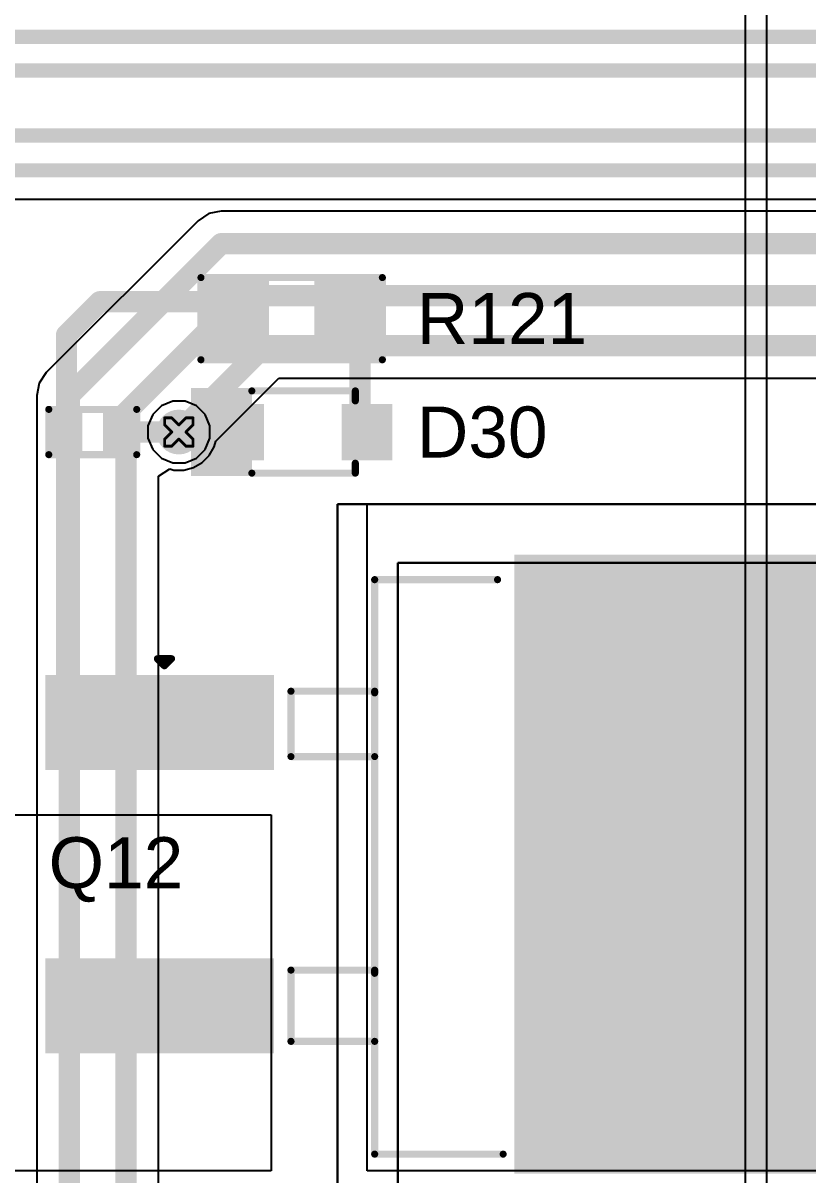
# Model space of a CAD drawing. Header units: inches. Extents: x 0 to 5379, y 0 to 5429.
# Drawn here: x 19.9 to 33.97, y 51.48 to 72.14 of the extents above; entities that cross this region are included whole.
import ezdxf

# ---------------------------------------------------------------- set-up
doc = ezdxf.new("R2010")
doc.units = ezdxf.units.IN
for name, color, linetype in [('Bottom Layer', 5, 'Continuous'), ('Bottom Solder', 6, 'Continuous'), ('Drill Drawing', 1, 'Continuous'), ('GND01', 16, 'Continuous'), ('GND02', 76, 'Continuous'), ('PWR', 156, 'Continuous'), ('SIG 01', 90, 'Continuous'), ('Top Layer', 1, 'Continuous'), ('Top Overlay', 2, 'Continuous'), ('Top Paste', 8, 'Continuous'), ('Top Solder', 216, 'Continuous'), ('Via Holes', 16, 'Continuous')]:
    doc.layers.add(name, color=color, linetype=linetype)
doc.styles.add('Arial', font='', dxfattribs={"height": 0.2})
doc.styles.get('Arial').set_extended_font_data('Arial')

# ---------------------------------------------------------------- blocks, each defined once
blk = doc.blocks.new('R___0402_624')
at = {"layer": 'Top Layer'}
for points in [[(-0.699, -0.318), (-0.699, 0.318), (-0.241, 0.318), (-0.241, -0.318)], [(0.241, -0.318), (0.241, 0.318), (0.699, 0.318), (0.699, -0.318)]]:
    blk.add_hatch(color=1, dxfattribs=at).paths.add_polyline_path(points)
at = {"layer": 'Top Paste'}
for points in [[(-0.699, -0.318), (-0.699, 0.318), (-0.241, 0.318), (-0.241, -0.318)], [(0.241, -0.318), (0.241, 0.318), (0.699, 0.318), (0.699, -0.318)]]:
    blk.add_hatch(color=8, dxfattribs=at).paths.add_polyline_path(points)
at = {"layer": 'Top Solder'}
for points in [[(-0.754, -0.373), (-0.754, 0.373), (-0.186, 0.373), (-0.186, -0.373)], [(0.186, -0.373), (0.186, 0.373), (0.754, 0.373), (0.754, -0.373)]]:
    blk.add_hatch(color=216, dxfattribs=at).paths.add_polyline_path(points)
at = {"layer": 'Top Overlay'}
for points in [[(0.787, 0.406, 0.127, 0.127, 0), (-0.787, 0.406, 0.127, 0.127, 0)], [(-0.787, 0.406, 0.127, 0.127, 0), (-0.787, -0.406, 0.127, 0.127, 0)], [(0.787, 0.406, 0.127, 0.127, 0), (0.787, -0.406, 0.127, 0.127, 0)], [(0.787, -0.406, 0.127, 0.127, 0), (-0.787, -0.406, 0.127, 0.127, 0)], [(0.813, -0.432, 0.00323, 0.00323, 0), (-0.813, -0.432, 0.00323, 0.00323, 0)]]:
    blk.add_lwpolyline(points, format="xyseb", dxfattribs=at)
for points in [[(-0.819, 0.406, 0.0635, 0.0635, 1), (-0.756, 0.406, 0.0635, 0.0635, 1)], [(-0.819, 0.406, 0.0635, 0.0635, 1), (-0.756, 0.406, 0.0635, 0.0635, 1)], [(0.756, 0.406, 0.0635, 0.0635, 1), (0.819, 0.406, 0.0635, 0.0635, 1)], [(0.756, 0.406, 0.0635, 0.0635, 1), (0.819, 0.406, 0.0635, 0.0635, 1)], [(-0.819, -0.406, 0.0635, 0.0635, 1), (-0.756, -0.406, 0.0635, 0.0635, 1)], [(-0.819, -0.406, 0.0635, 0.0635, 1), (-0.756, -0.406, 0.0635, 0.0635, 1)], [(0.756, -0.406, 0.0635, 0.0635, 1), (0.819, -0.406, 0.0635, 0.0635, 1)], [(0.756, -0.406, 0.0635, 0.0635, 1), (0.819, -0.406, 0.0635, 0.0635, 1)], [(-0.814, -0.432, 0.00161, 0.00161, 1), (-0.812, -0.432, 0.00161, 0.00161, 1)], [(0.812, -0.432, 0.00161, 0.00161, 1), (0.814, -0.432, 0.00161, 0.00161, 1)]]:
    blk.add_lwpolyline(points, format="xyseb", close=True, dxfattribs=at)
blk = doc.blocks.new('R___0805_625')
at = {"layer": 'Top Layer'}
for points in [[(-1.524, 0.635), (-0.508, 0.635), (-0.508, -0.635), (-1.524, -0.635)], [(0.508, 0.635), (1.524, 0.635), (1.524, -0.635), (0.508, -0.635)]]:
    blk.add_hatch(color=1, dxfattribs=at).paths.add_polyline_path(points)
at = {"layer": 'Top Paste'}
for points in [[(-1.524, 0.635), (-0.508, 0.635), (-0.508, -0.635), (-1.524, -0.635)], [(0.508, 0.635), (1.524, 0.635), (1.524, -0.635), (0.508, -0.635)]]:
    blk.add_hatch(color=8, dxfattribs=at).paths.add_polyline_path(points)
at = {"layer": 'Top Solder'}
for points in [[(-1.6256, 0.7366), (-0.4064, 0.7366), (-0.4064, -0.7366), (-1.6256, -0.7366)], [(0.4064, 0.7366), (1.6256, 0.7366), (1.6256, -0.7366), (0.4064, -0.7366)]]:
    blk.add_hatch(color=216, dxfattribs=at).paths.add_polyline_path(points)
at = {"layer": 'Top Overlay'}
for points in [[(1.6256, 0.7366, 0.127, 0.127, 0), (-1.6256, 0.7366, 0.127, 0.127, 0)], [(-1.6256, 0.7366, 0.127, 0.127, 0), (-1.6256, -0.7366, 0.127, 0.127, 0)], [(1.6256, 0.7366, 0.127, 0.127, 0), (1.6256, -0.7366, 0.127, 0.127, 0)], [(1.6256, -0.7366, 0.127, 0.127, 0), (-1.6256, -0.7366, 0.127, 0.127, 0)]]:
    blk.add_lwpolyline(points, format="xyseb", dxfattribs=at)
for points in [[(-1.65735, 0.7366, 0.0635, 0.0635, 1), (-1.59385, 0.7366, 0.0635, 0.0635, 1)], [(-1.65735, 0.7366, 0.0635, 0.0635, 1), (-1.59385, 0.7366, 0.0635, 0.0635, 1)], [(1.59385, 0.7366, 0.0635, 0.0635, 1), (1.65735, 0.7366, 0.0635, 0.0635, 1)], [(1.59385, 0.7366, 0.0635, 0.0635, 1), (1.65735, 0.7366, 0.0635, 0.0635, 1)], [(-1.65735, -0.7366, 0.0635, 0.0635, 1), (-1.59385, -0.7366, 0.0635, 0.0635, 1)], [(-1.65735, -0.7366, 0.0635, 0.0635, 1), (-1.59385, -0.7366, 0.0635, 0.0635, 1)], [(1.59385, -0.7366, 0.0635, 0.0635, 1), (1.65735, -0.7366, 0.0635, 0.0635, 1)], [(1.59385, -0.7366, 0.0635, 0.0635, 1), (1.65735, -0.7366, 0.0635, 0.0635, 1)]]:
    blk.add_lwpolyline(points, format="xyseb", close=True, dxfattribs=at)
blk = doc.blocks.new('H2PAK_2_763')
at = {"layer": 'Top Layer'}
for points in [[(-5.5, 0.828), (-5.5, 10.328), (5.5, 10.328), (5.5, 0.828)], [(-3.34, -3.578), (-1.74, -3.578), (-1.74, -7.578), (-3.34, -7.578)], [(1.74, -3.578), (3.34, -3.578), (3.34, -7.578), (1.74, -7.578)]]:
    blk.add_hatch(color=1, dxfattribs=at).paths.add_polyline_path(points)
at = {"layer": 'Top Paste'}
for points in [[(-5.5, 0.828), (-5.5, 10.328), (5.5, 10.328), (5.5, 0.828)], [(-3.34, -3.578), (-1.74, -3.578), (-1.74, -7.578), (-3.34, -7.578)], [(1.74, -3.578), (3.34, -3.578), (3.34, -7.578), (1.74, -7.578)]]:
    blk.add_hatch(color=8, dxfattribs=at).paths.add_polyline_path(points)
at = {"layer": 'Top Solder'}
for points in [[(-5.551, 0.778), (-5.551, 10.379), (5.551, 10.379), (5.551, 0.778)], [(-3.391, -3.528), (-1.689, -3.528), (-1.689, -7.629), (-3.391, -7.629)], [(1.689, -3.528), (3.391, -3.528), (3.391, -7.629), (1.689, -7.629)]]:
    blk.add_hatch(color=216, dxfattribs=at).paths.add_polyline_path(points)
at = {"layer": 'Top Overlay'}
for points in [[(5.2, -1.725, 0.127, 0.127, 0), (5.2, 0.578, 0.127, 0.127, 0)], [(-5.1, -1.725, 0.127, 0.127, 0), (-5.1, 0.478, 0.127, 0.127, 0)], [(5.2, -1.725, 0.127, 0.127, 0), (-5.1, -1.725, 0.127, 0.127, 0)], [(-3.1, -3.225, 0.127, 0.127, 0), (-3.1, -1.725, 0.127, 0.127, 0)], [(-3.07, -1.725, 0.127, 0.127, 0), (-3.1, -1.725, 0.127, 0.127, 0)], [(-1.927, -3.225, 0.127, 0.127, 0), (-1.927, -1.725, 0.127, 0.127, 0)], [(1.9, -3.225, 0.127, 0.127, 0), (1.9, -1.725, 0.127, 0.127, 0)], [(1.959, -1.725, 0.127, 0.127, 0), (1.9, -1.725, 0.127, 0.127, 0)], [(3.178, -3.225, 0.127, 0.127, 0), (3.178, -1.725, 0.127, 0.127, 0)], [(-1.927, -3.225, 0.127, 0.127, 0), (-3.1, -3.225, 0.127, 0.127, 0)], [(3.178, -3.225, 0.127, 0.127, 0), (1.9, -3.225, 0.127, 0.127, 0)], [(-3.556, -5.493, 0.127, 0.127, 0), (-3.683, -5.366, 0.127, 0.127, 0)], [(-3.683, -5.62, 0.127, 0.127, 0), (-3.683, -5.366, 0.127, 0.127, 0)], [(-3.683, -5.62, 0.127, 0.127, 0), (-3.556, -5.493, 0.127, 0.127, 0)]]:
    blk.add_lwpolyline(points, format="xyseb", dxfattribs=at)
for points in [[(5.168, 0.578, 0.0635, 0.0635, 1), (5.232, 0.578, 0.0635, 0.0635, 1)], [(-5.132, 0.478, 0.0635, 0.0635, 1), (-5.068, 0.478, 0.0635, 0.0635, 1)], [(-5.132, -1.725, 0.0635, 0.0635, 1), (-5.068, -1.725, 0.0635, 0.0635, 1)], [(-5.132, -1.725, 0.0635, 0.0635, 1), (-5.068, -1.725, 0.0635, 0.0635, 1)], [(-3.132, -1.725, 0.0635, 0.0635, 1), (-3.068, -1.725, 0.0635, 0.0635, 1)], [(-3.132, -1.725, 0.0635, 0.0635, 1), (-3.068, -1.725, 0.0635, 0.0635, 1)], [(-3.102, -1.725, 0.0635, 0.0635, 1), (-3.039, -1.725, 0.0635, 0.0635, 1)], [(-1.959, -1.725, 0.0635, 0.0635, 1), (-1.896, -1.725, 0.0635, 0.0635, 1)], [(1.868, -1.725, 0.0635, 0.0635, 1), (1.932, -1.725, 0.0635, 0.0635, 1)], [(1.868, -1.725, 0.0635, 0.0635, 1), (1.932, -1.725, 0.0635, 0.0635, 1)], [(1.927, -1.725, 0.0635, 0.0635, 1), (1.99, -1.725, 0.0635, 0.0635, 1)], [(3.146, -1.725, 0.0635, 0.0635, 1), (3.21, -1.725, 0.0635, 0.0635, 1)], [(5.168, -1.725, 0.0635, 0.0635, 1), (5.232, -1.725, 0.0635, 0.0635, 1)], [(5.168, -1.725, 0.0635, 0.0635, 1), (5.232, -1.725, 0.0635, 0.0635, 1)], [(-3.132, -3.225, 0.0635, 0.0635, 1), (-3.068, -3.225, 0.0635, 0.0635, 1)], [(-3.132, -3.225, 0.0635, 0.0635, 1), (-3.068, -3.225, 0.0635, 0.0635, 1)], [(-1.959, -3.225, 0.0635, 0.0635, 1), (-1.896, -3.225, 0.0635, 0.0635, 1)], [(-1.959, -3.225, 0.0635, 0.0635, 1), (-1.896, -3.225, 0.0635, 0.0635, 1)], [(1.868, -3.225, 0.0635, 0.0635, 1), (1.932, -3.225, 0.0635, 0.0635, 1)], [(1.868, -3.225, 0.0635, 0.0635, 1), (1.932, -3.225, 0.0635, 0.0635, 1)], [(3.146, -3.225, 0.0635, 0.0635, 1), (3.21, -3.225, 0.0635, 0.0635, 1)], [(3.146, -3.225, 0.0635, 0.0635, 1), (3.21, -3.225, 0.0635, 0.0635, 1)], [(-3.714, -5.366, 0.0635, 0.0635, 1), (-3.651, -5.366, 0.0635, 0.0635, 1)], [(-3.714, -5.366, 0.0635, 0.0635, 1), (-3.651, -5.366, 0.0635, 0.0635, 1)], [(-3.714, -5.62, 0.0635, 0.0635, 1), (-3.651, -5.62, 0.0635, 0.0635, 1)], [(-3.714, -5.62, 0.0635, 0.0635, 1), (-3.651, -5.62, 0.0635, 0.0635, 1)], [(-3.587, -5.493, 0.0635, 0.0635, 1), (-3.524, -5.493, 0.0635, 0.0635, 1)], [(-3.587, -5.493, 0.0635, 0.0635, 1), (-3.524, -5.493, 0.0635, 0.0635, 1)]]:
    blk.add_lwpolyline(points, format="xyseb", close=True, dxfattribs=at)
blk = doc.blocks.new('SOD_323_904')
at = {"layer": 'Top Layer'}
for points in [[(-0.75, -0.45), (-1.55, -0.45), (-1.55, 0.45), (-0.75, 0.45)], [(1.55, -0.45), (0.75, -0.45), (0.75, 0.45), (1.55, 0.45)]]:
    blk.add_hatch(color=1, dxfattribs=at).paths.add_polyline_path(points)
at = {"layer": 'Top Overlay'}
for points in [[(-2.007, 0.483), (-0.914, 0.483), (-0.914, 0.787), (-2.007, 0.787)], [(-2.007, -0.508), (-1.575, -0.508), (-1.575, 0.508), (-2.007, 0.508)], [(-2.007, -0.787), (-0.914, -0.787), (-0.914, -0.483), (-2.007, -0.483)]]:
    blk.add_hatch(color=2, dxfattribs=at).paths.add_polyline_path(points)
at = {"layer": 'Top Paste'}
for points in [[(-0.75, -0.45), (-1.55, -0.45), (-1.55, 0.45), (-0.75, 0.45)], [(1.55, -0.45), (0.75, -0.45), (0.75, 0.45), (1.55, 0.45)]]:
    blk.add_hatch(color=8, dxfattribs=at).paths.add_polyline_path(points)
at = {"layer": 'Top Solder'}
for points in [[(-0.695, -0.505), (-1.605, -0.505), (-1.605, 0.505), (-0.695, 0.505)], [(1.605, -0.505), (0.695, -0.505), (0.695, 0.505), (1.605, 0.505)]]:
    blk.add_hatch(color=216, dxfattribs=at).paths.add_polyline_path(points)
at = {"layer": 'Top Overlay'}
for points in [[(-0.914, 0.737, 0.127, 0.127, 0), (0.94, 0.737, 0.127, 0.127, 0)], [(0.94, 0.559, 0.127, 0.127, 0), (0.94, 0.737, 0.127, 0.127, 0)], [(0.94, -0.737, 0.127, 0.127, 0), (0.94, -0.559, 0.127, 0.127, 0)], [(-0.914, -0.737, 0.127, 0.127, 0), (0.94, -0.737, 0.127, 0.127, 0)]]:
    blk.add_lwpolyline(points, format="xyseb", dxfattribs=at)
for points in [[(-0.946, 0.737, 0.0635, 0.0635, 1), (-0.883, 0.737, 0.0635, 0.0635, 1)], [(0.908, 0.737, 0.0635, 0.0635, 1), (0.972, 0.737, 0.0635, 0.0635, 1)], [(0.908, 0.737, 0.0635, 0.0635, 1), (0.972, 0.737, 0.0635, 0.0635, 1)], [(0.908, 0.559, 0.0635, 0.0635, 1), (0.972, 0.559, 0.0635, 0.0635, 1)], [(0.908, -0.559, 0.0635, 0.0635, 1), (0.972, -0.559, 0.0635, 0.0635, 1)], [(-0.946, -0.737, 0.0635, 0.0635, 1), (-0.883, -0.737, 0.0635, 0.0635, 1)], [(0.908, -0.737, 0.0635, 0.0635, 1), (0.972, -0.737, 0.0635, 0.0635, 1)], [(0.908, -0.737, 0.0635, 0.0635, 1), (0.972, -0.737, 0.0635, 0.0635, 1)]]:
    blk.add_lwpolyline(points, format="xyseb", close=True, dxfattribs=at)

msp = doc.modelspace()

# ---------------------------------------------------------------- hatches: boundary and pattern name
at = {"layer": 'Bottom Layer'}
h = msp.add_hatch(color=5, dxfattribs=at)
edge = h.paths.add_edge_path()
edge.add_arc((22.691, 64.803), 0.3, 0, 360)
at = {"layer": 'Bottom Solder'}
h = msp.add_hatch(color=6, dxfattribs=at)
edge = h.paths.add_edge_path()
edge.add_arc((22.691, 64.803), 0.402, 0, 360)
at = {"layer": 'GND01'}
h = msp.add_hatch(color=16, dxfattribs=at)
edge = h.paths.add_edge_path()
edge.add_arc((22.691, 64.803), 0.3, 0, 360)
at = {"layer": 'GND02'}
h = msp.add_hatch(color=76, dxfattribs=at)
edge = h.paths.add_edge_path()
edge.add_arc((22.691, 64.803), 0.3, 0, 360)
at = {"layer": 'PWR'}
h = msp.add_hatch(color=156, dxfattribs=at)
edge = h.paths.add_edge_path()
edge.add_arc((22.691, 64.803), 0.3, 0, 360)
at = {"layer": 'SIG 01'}
h = msp.add_hatch(color=90, dxfattribs=at)
edge = h.paths.add_edge_path()
edge.add_arc((22.691, 64.803), 0.3, 0, 360)
at = {"layer": 'Top Layer'}
h = msp.add_hatch(color=1, dxfattribs=at)
edge = h.paths.add_edge_path()
edge.add_arc((22.691, 64.803), 0.3, 0, 360)
at = {"layer": 'Top Solder'}
h = msp.add_hatch(color=216, dxfattribs=at)
edge = h.paths.add_edge_path()
edge.add_arc((22.691, 64.803), 0.402, 0, 360)
at = {"layer": 'Via Holes'}
h = msp.add_hatch(color=7, dxfattribs=at)
edge = h.paths.add_edge_path()
edge.add_arc((22.691, 64.803), 0.15, 0, 360)

# ---------------------------------------------------------------- linework, layer by layer
at = {"layer": 'Bottom Layer'}
for p, q in [((22.378, 65.272), (22.222, 65.116)), ((22.581, 65.357), (22.378, 65.272)), ((22.802, 65.357), (22.581, 65.357)), ((23.005, 65.272), (22.802, 65.357)), ((23.161, 65.116), (23.005, 65.272)), ((22.222, 65.116), (22.137, 64.913)), ((23.245, 64.913), (23.161, 65.116)), ((22.137, 64.913), (22.137, 64.692)), ((23.245, 64.692), (23.245, 64.913)), ((22.137, 64.692), (22.222, 64.489)), ((23.161, 64.489), (23.245, 64.692)), ((22.222, 64.489), (22.378, 64.333)), ((23.005, 64.333), (23.161, 64.489)), ((22.378, 64.333), (22.581, 64.249)), ((22.581, 64.249), (22.802, 64.249)), ((22.802, 64.249), (23.005, 64.333)), ((25.532, 0.388), (25.532, 63.507)), ((25.532, 63.507), (49.038, 63.507)), ((49.038, 63.507), (25.532, 63.507)), ((25.532, 63.507), (25.532, 0.388)), ((48.641, 62.456), (26.619, 62.456)), ((26.619, 62.456), (26.619, 0.388)), ((26.619, 0.388), (26.619, 62.456)), ((26.619, 62.456), (48.641, 62.456))]:
    msp.add_line(p, q, dxfattribs=at)
at = {"layer": 'Drill Drawing'}
for points in [[(22.437, 64.93, 0.0508, 0.0508, 0), (22.437, 65.057, 0.0508, 0.0508, 0)], [(22.437, 65.057, 0.0508, 0.0508, 0), (22.564, 65.057, 0.0508, 0.0508, 0)], [(22.564, 65.057, 0.0508, 0.0508, 0), (22.691, 64.93, 0.0508, 0.0508, 0)], [(22.691, 64.93, 0.0508, 0.0508, 0), (22.818, 65.057, 0.0508, 0.0508, 0)], [(22.818, 65.057, 0.0508, 0.0508, 0), (22.945, 65.057, 0.0508, 0.0508, 0)], [(22.945, 64.93, 0.0508, 0.0508, 0), (22.945, 65.057, 0.0508, 0.0508, 0)], [(22.437, 64.93, 0.0508, 0.0508, 0), (22.564, 64.803, 0.0508, 0.0508, 0)], [(22.818, 64.803, 0.0508, 0.0508, 0), (22.945, 64.93, 0.0508, 0.0508, 0)], [(22.437, 64.676, 0.0508, 0.0508, 0), (22.564, 64.803, 0.0508, 0.0508, 0)], [(22.437, 64.549, 0.0508, 0.0508, 0), (22.437, 64.676, 0.0508, 0.0508, 0)], [(22.564, 64.549, 0.0508, 0.0508, 0), (22.691, 64.676, 0.0508, 0.0508, 0)], [(22.691, 64.676, 0.0508, 0.0508, 0), (22.818, 64.549, 0.0508, 0.0508, 0)], [(22.818, 64.803, 0.0508, 0.0508, 0), (22.945, 64.676, 0.0508, 0.0508, 0)], [(22.945, 64.549, 0.0508, 0.0508, 0), (22.945, 64.676, 0.0508, 0.0508, 0)], [(22.437, 64.549, 0.0508, 0.0508, 0), (22.564, 64.549, 0.0508, 0.0508, 0)], [(22.818, 64.549, 0.0508, 0.0508, 0), (22.945, 64.549, 0.0508, 0.0508, 0)]]:
    msp.add_lwpolyline(points, format="xyseb", dxfattribs=at)
for points in [[(22.425, 65.057, 0.0254, 0.0254, 1), (22.45, 65.057, 0.0254, 0.0254, 1)], [(22.425, 65.057, 0.0254, 0.0254, 1), (22.45, 65.057, 0.0254, 0.0254, 1)], [(22.552, 65.057, 0.0254, 0.0254, 1), (22.577, 65.057, 0.0254, 0.0254, 1)], [(22.552, 65.057, 0.0254, 0.0254, 1), (22.577, 65.057, 0.0254, 0.0254, 1)], [(22.806, 65.057, 0.0254, 0.0254, 1), (22.831, 65.057, 0.0254, 0.0254, 1)], [(22.806, 65.057, 0.0254, 0.0254, 1), (22.831, 65.057, 0.0254, 0.0254, 1)], [(22.933, 65.057, 0.0254, 0.0254, 1), (22.958, 65.057, 0.0254, 0.0254, 1)], [(22.933, 65.057, 0.0254, 0.0254, 1), (22.958, 65.057, 0.0254, 0.0254, 1)], [(22.425, 64.93, 0.0254, 0.0254, 1), (22.45, 64.93, 0.0254, 0.0254, 1)], [(22.425, 64.93, 0.0254, 0.0254, 1), (22.45, 64.93, 0.0254, 0.0254, 1)], [(22.679, 64.93, 0.0254, 0.0254, 1), (22.704, 64.93, 0.0254, 0.0254, 1)], [(22.679, 64.93, 0.0254, 0.0254, 1), (22.704, 64.93, 0.0254, 0.0254, 1)], [(22.933, 64.93, 0.0254, 0.0254, 1), (22.958, 64.93, 0.0254, 0.0254, 1)], [(22.933, 64.93, 0.0254, 0.0254, 1), (22.958, 64.93, 0.0254, 0.0254, 1)], [(22.425, 64.676, 0.0254, 0.0254, 1), (22.45, 64.676, 0.0254, 0.0254, 1)], [(22.425, 64.676, 0.0254, 0.0254, 1), (22.45, 64.676, 0.0254, 0.0254, 1)], [(22.552, 64.803, 0.0254, 0.0254, 1), (22.577, 64.803, 0.0254, 0.0254, 1)], [(22.552, 64.803, 0.0254, 0.0254, 1), (22.577, 64.803, 0.0254, 0.0254, 1)], [(22.679, 64.676, 0.0254, 0.0254, 1), (22.704, 64.676, 0.0254, 0.0254, 1)], [(22.679, 64.676, 0.0254, 0.0254, 1), (22.704, 64.676, 0.0254, 0.0254, 1)], [(22.806, 64.803, 0.0254, 0.0254, 1), (22.831, 64.803, 0.0254, 0.0254, 1)], [(22.806, 64.803, 0.0254, 0.0254, 1), (22.831, 64.803, 0.0254, 0.0254, 1)], [(22.933, 64.676, 0.0254, 0.0254, 1), (22.958, 64.676, 0.0254, 0.0254, 1)], [(22.933, 64.676, 0.0254, 0.0254, 1), (22.958, 64.676, 0.0254, 0.0254, 1)], [(22.425, 64.549, 0.0254, 0.0254, 1), (22.45, 64.549, 0.0254, 0.0254, 1)], [(22.425, 64.549, 0.0254, 0.0254, 1), (22.45, 64.549, 0.0254, 0.0254, 1)], [(22.552, 64.549, 0.0254, 0.0254, 1), (22.577, 64.549, 0.0254, 0.0254, 1)], [(22.552, 64.549, 0.0254, 0.0254, 1), (22.577, 64.549, 0.0254, 0.0254, 1)], [(22.806, 64.549, 0.0254, 0.0254, 1), (22.831, 64.549, 0.0254, 0.0254, 1)], [(22.806, 64.549, 0.0254, 0.0254, 1), (22.831, 64.549, 0.0254, 0.0254, 1)], [(22.933, 64.549, 0.0254, 0.0254, 1), (22.958, 64.549, 0.0254, 0.0254, 1)], [(22.933, 64.549, 0.0254, 0.0254, 1), (22.958, 64.549, 0.0254, 0.0254, 1)]]:
    msp.add_lwpolyline(points, format="xyseb", close=True, dxfattribs=at)
at = {"layer": 'GND01'}
for p, q in [((22.378, 65.272), (22.222, 65.116)), ((22.581, 65.357), (22.378, 65.272)), ((22.802, 65.357), (22.581, 65.357)), ((23.005, 65.272), (22.802, 65.357)), ((23.161, 65.116), (23.005, 65.272)), ((22.222, 65.116), (22.137, 64.913)), ((23.245, 64.913), (23.161, 65.116)), ((22.137, 64.913), (22.137, 64.692)), ((23.245, 64.692), (23.245, 64.913)), ((22.137, 64.692), (22.222, 64.489)), ((23.161, 64.489), (23.245, 64.692)), ((22.222, 64.489), (22.378, 64.333)), ((23.005, 64.333), (23.161, 64.489)), ((22.378, 64.333), (22.581, 64.249)), ((22.581, 64.249), (22.802, 64.249)), ((22.802, 64.249), (23.005, 64.333))]:
    msp.add_line(p, q, dxfattribs=at)
at = {"layer": 'GND02'}
for p, q in [((22.378, 65.272), (22.222, 65.116)), ((22.581, 65.357), (22.378, 65.272)), ((22.802, 65.357), (22.581, 65.357)), ((23.005, 65.272), (22.802, 65.357)), ((23.161, 65.116), (23.005, 65.272)), ((22.222, 65.116), (22.137, 64.913)), ((23.245, 64.913), (23.161, 65.116)), ((22.137, 64.913), (22.137, 64.692)), ((23.245, 64.692), (23.245, 64.913)), ((22.137, 64.692), (22.222, 64.489)), ((23.161, 64.489), (23.245, 64.692)), ((22.222, 64.489), (22.378, 64.333)), ((23.005, 64.333), (23.161, 64.489)), ((22.378, 64.333), (22.581, 64.249)), ((22.581, 64.249), (22.802, 64.249)), ((22.802, 64.249), (23.005, 64.333))]:
    msp.add_line(p, q, dxfattribs=at)
at = {"layer": 'PWR'}
for p, q in [((32.842, 93.525), (32.842, 16.307)), ((33.231, 16.468), (33.231, 93.27)), ((22.378, 65.272), (22.222, 65.116)), ((22.581, 65.357), (22.378, 65.272)), ((22.802, 65.357), (22.581, 65.357)), ((23.005, 65.272), (22.802, 65.357)), ((23.161, 65.116), (23.005, 65.272)), ((22.222, 65.116), (22.137, 64.913)), ((23.245, 64.913), (23.161, 65.116)), ((22.137, 64.913), (22.137, 64.692)), ((23.245, 64.692), (23.245, 64.913)), ((22.137, 64.692), (22.222, 64.489)), ((23.161, 64.489), (23.245, 64.692)), ((22.222, 64.489), (22.378, 64.333)), ((23.005, 64.333), (23.161, 64.489)), ((22.378, 64.333), (22.581, 64.249)), ((22.581, 64.249), (22.802, 64.249)), ((22.802, 64.249), (23.005, 64.333))]:
    msp.add_line(p, q, dxfattribs=at)
at = {"layer": 'SIG 01'}
for p, q in [((17.676, 68.978), (80.72, 68.978)), ((23.038, 68.592), (20.314, 65.868)), ((23.227, 68.718), (23.038, 68.592)), ((23.45, 68.762), (23.227, 68.718)), ((101.873, 68.762), (23.45, 68.762)), ((20.188, 65.679), (20.144, 65.456)), ((20.314, 65.868), (20.188, 65.679)), ((23.353, 64.64), (24.481, 65.768)), ((24.481, 65.768), (103.028, 65.768)), ((20.144, 65.456), (20.144, 32.571)), ((23.236, 64.384), (23.326, 64.54)), ((23.326, 64.54), (23.353, 64.64)), ((22.954, 64.168), (23.11, 64.258)), ((23.11, 64.258), (23.236, 64.384)), ((22.325, 64.011), (22.528, 64.141)), ((22.528, 64.141), (22.602, 64.122)), ((22.602, 64.122), (22.781, 64.122)), ((22.781, 64.122), (22.954, 64.168)), ((22.325, 48.894), (22.325, 64.011))]:
    msp.add_line(p, q, dxfattribs=at)
for points in [[(15.789, 71.889, 0.254, 0.254, 0), (69.468, 71.889, 0.254, 0.254, 0)], [(16.094, 71.286, 0.254, 0.254, 0), (69.805, 71.286, 0.254, 0.254, 0)], [(16.982, 70.119, 0.254, 0.254, 0), (80.462, 70.119, 0.254, 0.254, 0)], [(17.461, 69.496, 0.254, 0.254, 0), (80.72, 69.496, 0.254, 0.254, 0)], [(20.726, 65.456, 0.381, 0.381, 0), (23.45, 68.18, 0.381, 0.381, 0)], [(23.45, 68.18, 0.381, 0.381, 0), (102.114, 68.18, 0.381, 0.381, 0)], [(21.742, 65.151, 0.381, 0.381, 0), (23.837, 67.246, 0.381, 0.381, 0)], [(23.837, 67.246, 0.381, 0.381, 0), (102.501, 67.246, 0.381, 0.381, 0)], [(22.691, 64.803, 0.381, 0.381, 0), (24.239, 66.351, 0.381, 0.381, 0)], [(24.239, 66.351, 0.381, 0.381, 0), (103.028, 66.351, 0.381, 0.381, 0)], [(20.726, 32.571, 0.381, 0.381, 0), (20.726, 65.456, 0.381, 0.381, 0)], [(21.742, 48.653, 0.381, 0.381, 0), (21.742, 65.151, 0.381, 0.381, 0)]]:
    msp.add_lwpolyline(points, format="xyseb", dxfattribs=at)
for points in [[(23.355, 68.18, 0.191, 0.191, 1), (23.545, 68.18, 0.191, 0.191, 1)], [(23.355, 68.18, 0.191, 0.191, 1), (23.545, 68.18, 0.191, 0.191, 1)], [(23.742, 67.246, 0.191, 0.191, 1), (23.932, 67.246, 0.191, 0.191, 1)], [(23.742, 67.246, 0.191, 0.191, 1), (23.932, 67.246, 0.191, 0.191, 1)], [(24.144, 66.351, 0.191, 0.191, 1), (24.335, 66.351, 0.191, 0.191, 1)], [(24.144, 66.351, 0.191, 0.191, 1), (24.335, 66.351, 0.191, 0.191, 1)], [(20.631, 65.456, 0.191, 0.191, 1), (20.822, 65.456, 0.191, 0.191, 1)], [(20.631, 65.456, 0.191, 0.191, 1), (20.822, 65.456, 0.191, 0.191, 1)], [(21.647, 65.151, 0.191, 0.191, 1), (21.838, 65.151, 0.191, 0.191, 1)], [(21.647, 65.151, 0.191, 0.191, 1), (21.838, 65.151, 0.191, 0.191, 1)], [(22.596, 64.803, 0.191, 0.191, 1), (22.787, 64.803, 0.191, 0.191, 1)]]:
    msp.add_lwpolyline(points, format="xyseb", close=True, dxfattribs=at)
at = {"layer": 'Top Layer'}
for p, q in [((26.064, 51.556), (26.064, 63.507)), ((26.064, 63.507), (37.922, 63.507)), ((19.304, 57.938), (24.348, 57.938)), ((24.348, 57.938), (24.348, 51.556)), ((24.348, 51.556), (10.668, 51.556)), ((53.086, 51.556), (26.064, 51.556))]:
    msp.add_line(p, q, dxfattribs=at)
for points in [[(20.678, 66.542, 0.381, 0.381, 0), (21.275, 67.139, 0.381, 0.381, 0)], [(21.275, 67.139, 0.381, 0.381, 0), (23.696, 67.139, 0.381, 0.381, 0)], [(25.728, 67.139, 0.381, 0.381, 0), (25.936, 66.932, 0.381, 0.381, 0)], [(25.936, 64.93, 0.381, 0.381, 0), (25.936, 66.932, 0.381, 0.381, 0)], [(20.678, 64.803, 0.381, 0.381, 0), (20.678, 66.542, 0.381, 0.381, 0)], [(25.936, 64.93, 0.381, 0.381, 0), (26.063, 64.803, 0.381, 0.381, 0)], [(20.678, 60.205, 0.381, 0.381, 0), (20.678, 64.803, 0.381, 0.381, 0)], [(21.618, 64.803, 0.381, 0.381, 0), (22.691, 64.803, 0.381, 0.381, 0)], [(22.691, 64.803, 0.381, 0.381, 0), (23.763, 64.803, 0.381, 0.381, 0)], [(20.678, 60.205, 0.381, 0.381, 0), (21.287, 59.596, 0.381, 0.381, 0)], [(21.287, 59.596, 0.381, 0.381, 0), (22.348, 59.596, 0.381, 0.381, 0)]]:
    msp.add_lwpolyline(points, format="xyseb", dxfattribs=at)
for points in [[(21.18, 67.139, 0.191, 0.191, 1), (21.37, 67.139, 0.191, 0.191, 1)], [(21.18, 67.139, 0.191, 0.191, 1), (21.37, 67.139, 0.191, 0.191, 1)], [(23.601, 67.139, 0.191, 0.191, 1), (23.791, 67.139, 0.191, 0.191, 1)], [(25.633, 67.139, 0.191, 0.191, 1), (25.823, 67.139, 0.191, 0.191, 1)], [(25.841, 66.932, 0.191, 0.191, 1), (26.031, 66.932, 0.191, 0.191, 1)], [(25.841, 66.932, 0.191, 0.191, 1), (26.031, 66.932, 0.191, 0.191, 1)], [(20.583, 66.542, 0.191, 0.191, 1), (20.773, 66.542, 0.191, 0.191, 1)], [(20.583, 66.542, 0.191, 0.191, 1), (20.773, 66.542, 0.191, 0.191, 1)], [(25.841, 64.93, 0.191, 0.191, 1), (26.031, 64.93, 0.191, 0.191, 1)], [(25.841, 64.93, 0.191, 0.191, 1), (26.031, 64.93, 0.191, 0.191, 1)], [(20.583, 64.803, 0.191, 0.191, 1), (20.773, 64.803, 0.191, 0.191, 1)], [(20.583, 64.803, 0.191, 0.191, 1), (20.773, 64.803, 0.191, 0.191, 1)], [(21.522, 64.803, 0.191, 0.191, 1), (21.713, 64.803, 0.191, 0.191, 1)], [(22.596, 64.803, 0.191, 0.191, 1), (22.787, 64.803, 0.191, 0.191, 1)], [(22.596, 64.803, 0.191, 0.191, 1), (22.787, 64.803, 0.191, 0.191, 1)], [(23.668, 64.803, 0.191, 0.191, 1), (23.858, 64.803, 0.191, 0.191, 1)], [(25.968, 64.803, 0.191, 0.191, 1), (26.158, 64.803, 0.191, 0.191, 1)], [(20.583, 60.205, 0.191, 0.191, 1), (20.773, 60.205, 0.191, 0.191, 1)], [(20.583, 60.205, 0.191, 0.191, 1), (20.773, 60.205, 0.191, 0.191, 1)], [(21.192, 59.596, 0.191, 0.191, 1), (21.383, 59.596, 0.191, 0.191, 1)], [(21.192, 59.596, 0.191, 0.191, 1), (21.383, 59.596, 0.191, 0.191, 1)], [(22.252, 59.596, 0.191, 0.191, 1), (22.443, 59.596, 0.191, 0.191, 1)]]:
    msp.add_lwpolyline(points, format="xyseb", close=True, dxfattribs=at)

# ---------------------------------------------------------------- block references
for name, p, rotation in [('R___0805_625', (24.713, 66.835), 180), ('R___0402_624', (21.148, 64.803), 180), ('H2PAK_2_763', (27.926, 57.056), 270)]:
    msp.add_blockref(name, p, dxfattribs=dict(rotation=rotation))
msp.add_blockref('SOD_323_904', (24.914, 64.803))

# ---------------------------------------------------------------- texts
at = {"layer": 'Top Overlay', "style": 'Arial'}
for s, p in [('R121', (26.957, 66.381)), ('D30', (26.957, 64.346)), ('Q12', (20.357, 56.624))]:
    msp.add_text(s, height=0.9144, dxfattribs=at).set_placement(p)

doc.saveas('drawing.dxf')
